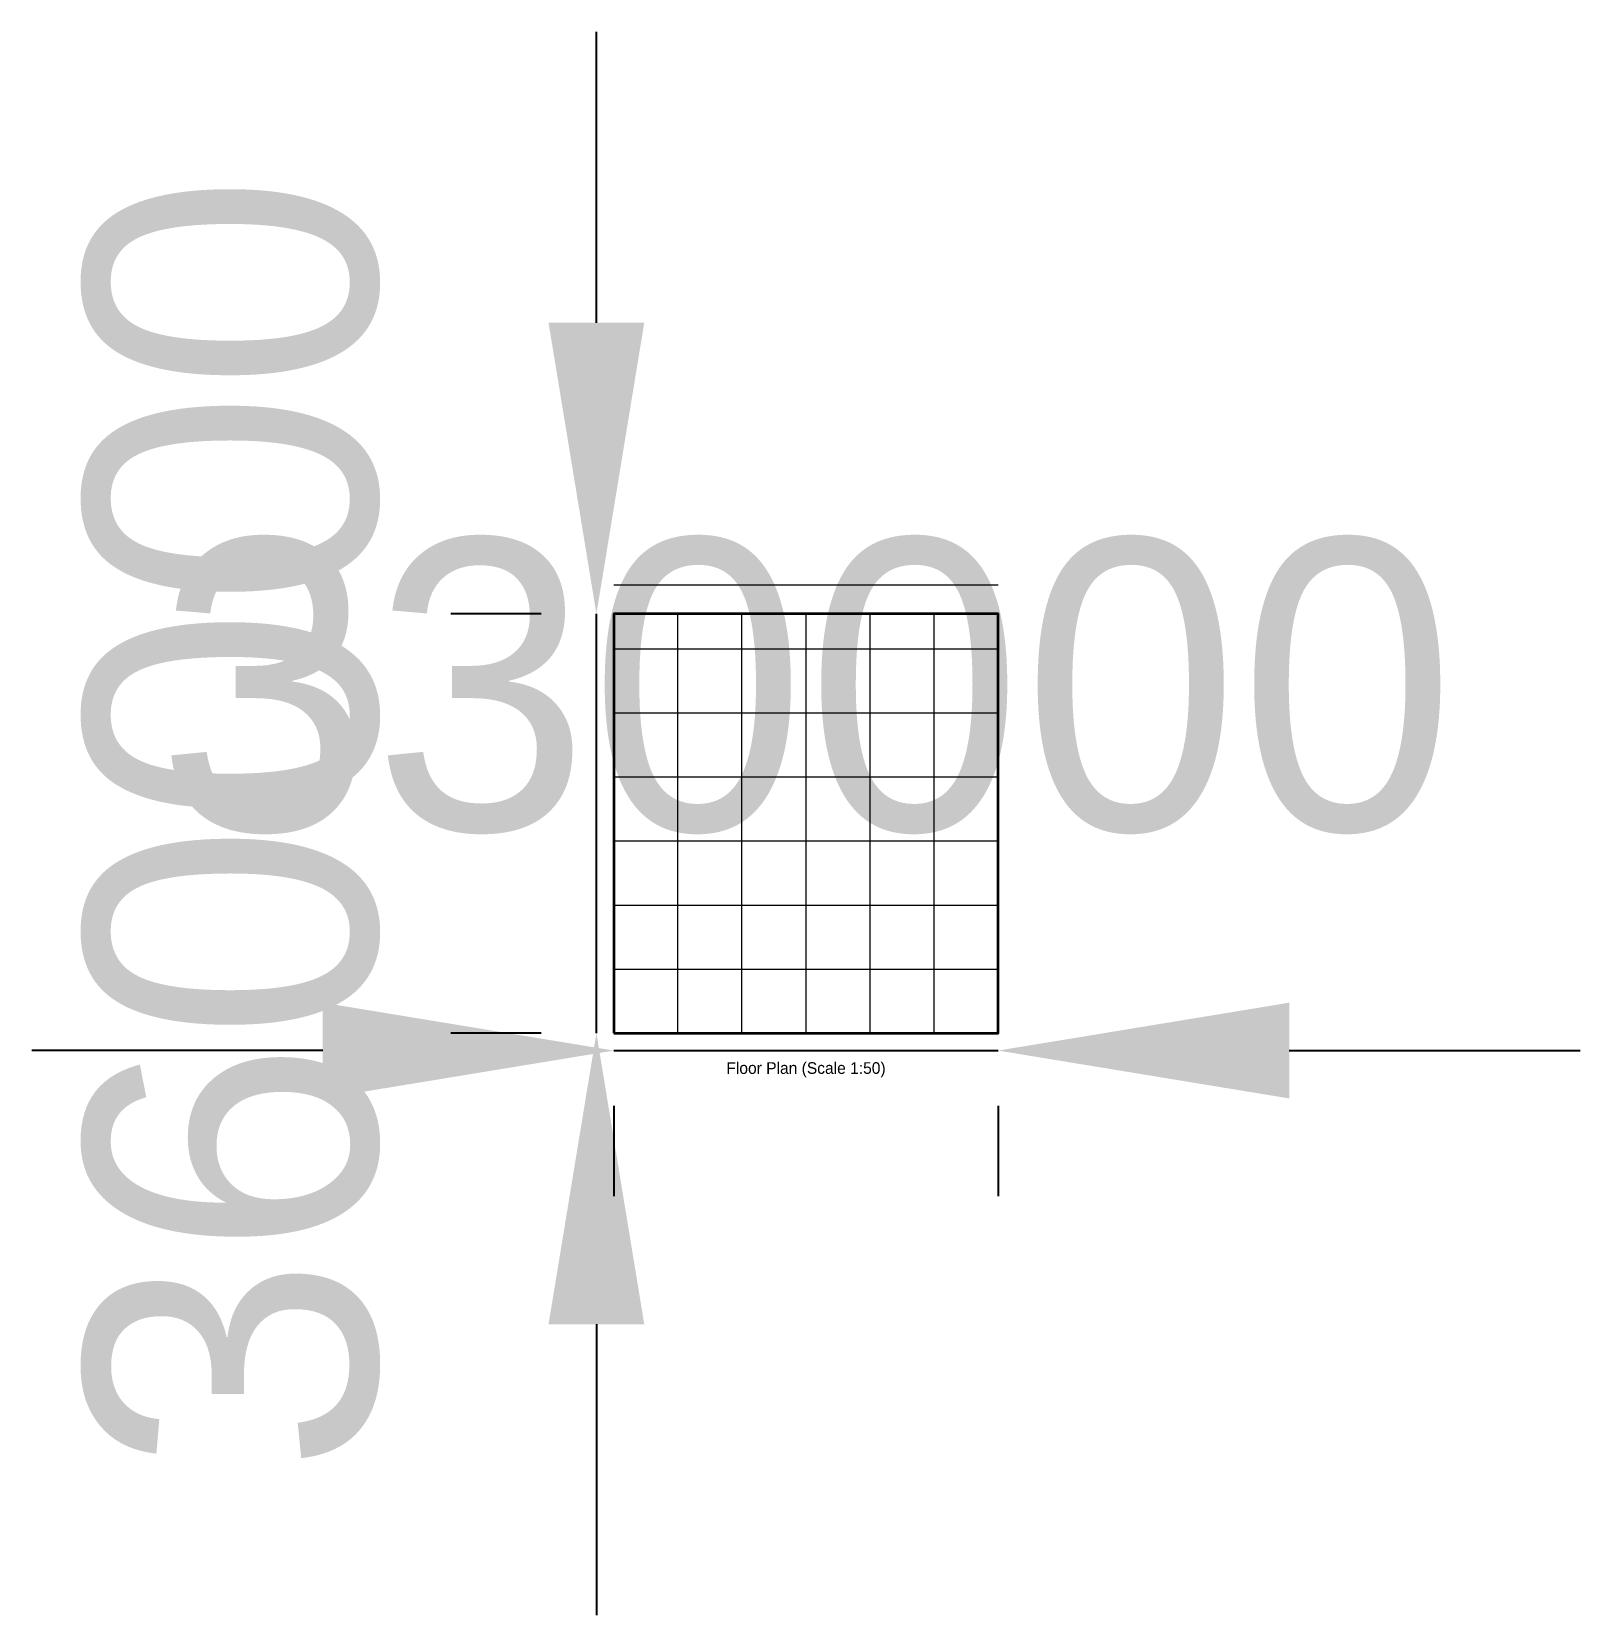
# Model space of a CAD drawing. Header units: millimetres. Extents: x -10000 to 16600, y -10000 to 17200.
import ezdxf
from ezdxf.enums import TextEntityAlignment as Align

# ---------------------------------------------------------------- set-up
doc = ezdxf.new("R2010")
doc.units = ezdxf.units.MM
doc.dimstyles.new('50', dxfattribs={"dimscale": 50, "dimtxt": 100, "dimasz": 100, "dimexe": 50, "dimexo": 25, "dimgap": 25, "dimtad": 1, "dimlfac": 50, "dimrnd": 1, "dimcen": 2.5, "dimclrd": 256, "dimclre": 256, "dimazin": 3, "dimtfac": 1, "dimtmove": 0, "dimatfit": 3})

msp = doc.modelspace()

# ---------------------------------------------------------------- linework, layer by layer
at = {"color": 8, "lineweight": 13}
for p, q in [((0, 7700), (6600, 7700)), ((0, 0), (0, 7200)), ((1100, 0), (1100, 7200)), ((2200, 0), (2200, 7200)), ((3300, 0), (3300, 7200)), ((4400, 0), (4400, 7200)), ((5500, 0), (5500, 7200)), ((6600, 0), (6600, 7200)), ((0, 6600), (6600, 6600)), ((0, 5500), (6600, 5500)), ((0, 4400), (6600, 4400)), ((0, 3300), (6600, 3300)), ((0, 2200), (6600, 2200)), ((0, 1100), (6600, 1100)), ((0, 0), (6600, 0))]:
    msp.add_line(p, q, dxfattribs=at)
at = {"lineweight": 35}
msp.add_lwpolyline([(0, 0), (6600, 0), (6600, 7200), (0, 7200), (0, 0)], dxfattribs=at)

# ---------------------------------------------------------------- texts
msp.add_text('Floor Plan (Scale 1:50)', height=200).set_placement((3300, -600), align=Align.MIDDLE_CENTER)

# ---------------------------------------------------------------- dimensions: what is measured, and where the dimension line sits
msp.add_linear_dim(base=(-300, 0), p1=(0, 0), p2=(0, 7200), angle=90, dimstyle='50', override={"dimscale": 50, "dimlfac": 50}).render()
msp.add_linear_dim(base=(0, -300), p1=(0, 0), p2=(6600, 0), dimstyle='50', override={"dimscale": 50, "dimlfac": 50}).render()

doc.saveas('drawing.dxf')
